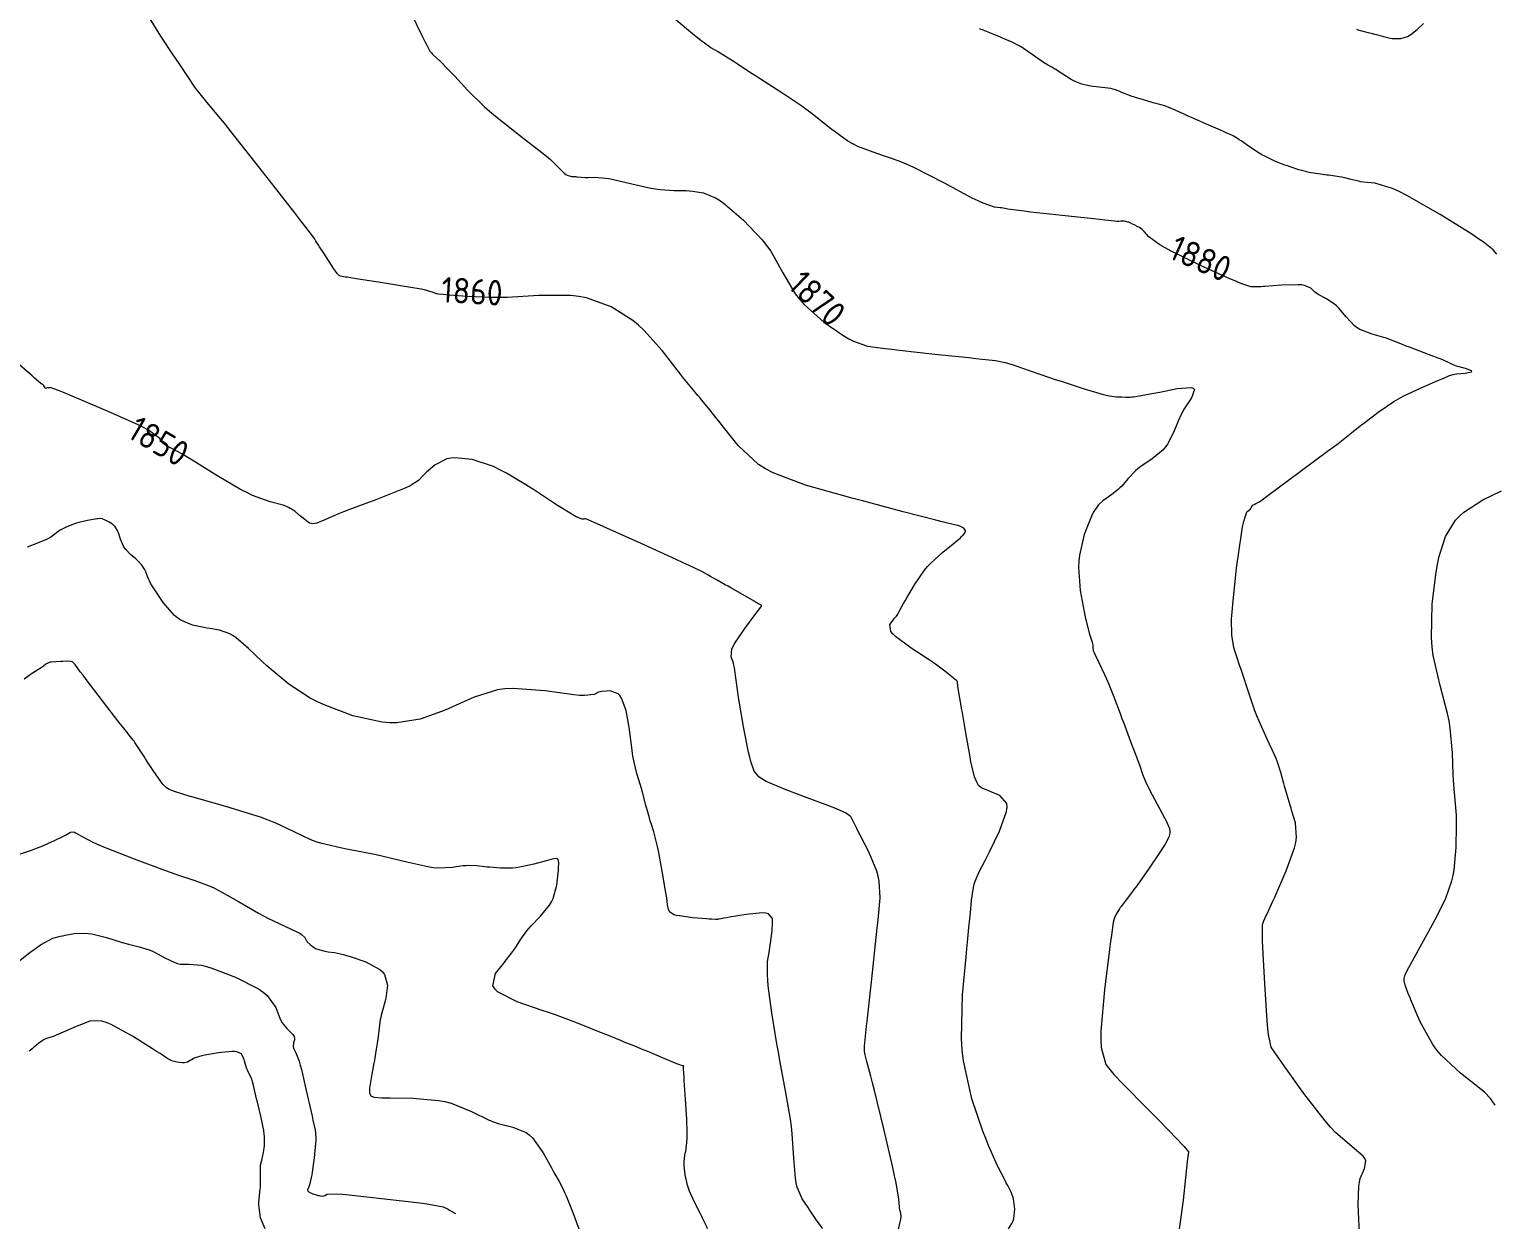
# Model space of a CAD drawing. Header units: millimetres. Extents: x 837477 to 838477, y 1189014 to 1191014.
# Drawn here: x 838137.9 to 838355.4, y 1189013.9 to 1189192 of the extents above; entities that cross this region are included whole.
import ezdxf

# ---------------------------------------------------------------- set-up
doc = ezdxf.new("R2010")
doc.units = ezdxf.units.MM
doc.header["$LTSCALE"] = 0.3
doc.layers.add('COTAS 10', color=252, linetype='Continuous', lineweight=9)
doc.styles.get("Standard").update_dxf_attribs({"font": 'isocp2.shx', "bigfont": '@extfont2.shx'})

msp = doc.modelspace()

# ---------------------------------------------------------------- linework, layer by layer
at = {"layer": 'COTAS 10'}
for points in [[(838283.254, 1189013.872), (838283.732, 1189014.626), (838283.902, 1189015.022), (838284.033, 1189015.412), (838284.186, 1189016.777), (838284.04, 1189017.971), (838283.983, 1189018.254), (838283.919, 1189018.516), (838283.627, 1189019.29), (838283.109, 1189020.28), (838282.903, 1189020.679), (838282.669, 1189021.131), (838281.597, 1189023.213), (838280.256, 1189026.219), (838279.852, 1189027.253), (838279.435, 1189028.376), (838277.812, 1189033.16), (838276.555, 1189038.787), (838276.368, 1189040.441), (838276.252, 1189042.136), (838276.416, 1189048.604), (838276.938, 1189054.237), (838277.048, 1189055.406), (838277.143, 1189056.406), (838277.36, 1189058.604), (838277.491, 1189059.888), (838277.532, 1189060.311), (838277.575, 1189060.764), (838277.745, 1189062.642), (838278.028, 1189064.546), (838278.142, 1189065.016), (838278.271, 1189065.46), (838278.865, 1189066.856), (838279.757, 1189068.531), (838280.073, 1189069.151), (838280.419, 1189069.84), (838281.919, 1189072.893), (838282.956, 1189075.837), (838283.01, 1189076.457), (838282.963, 1189076.992), (838281.952, 1189078.22), (838280.519, 1189078.801), (838280.207, 1189078.929), (838279.93, 1189079.042), (838279.236, 1189079.331), (838278.799, 1189079.7), (838278.685, 1189079.864), (838278.574, 1189080.055), (838278.199, 1189080.965), (838277.791, 1189082.578), (838277.659, 1189083.212), (838277.519, 1189083.927), (838276.943, 1189087.183), (838276.397, 1189090.453), (838276.275, 1189091.175), (838276.166, 1189091.819), (838275.878, 1189093.485), (838275.719, 1189094.422), (838275.691, 1189094.606), (838275.671, 1189094.757), (838275.654, 1189095.033), (838275.647, 1189095.108), (838275.633, 1189095.133), (838275.612, 1189095.16), (838275.493, 1189095.274), (838275.168, 1189095.54), (838275.019, 1189095.663), (838274.843, 1189095.807), (838273.993, 1189096.505), (838272.575, 1189097.561), (838272.041, 1189097.93), (838271.446, 1189098.333), (838268.788, 1189100.066), (838266.442, 1189101.792), (838266.044, 1189102.19), (838265.755, 1189102.553), (838265.618, 1189103.576), (838266.117, 1189104.255), (838266.228, 1189104.402), (838266.328, 1189104.531), (838266.591, 1189104.845), (838266.793, 1189105.115), (838266.855, 1189105.216), (838266.919, 1189105.327), (838267.173, 1189105.822), (838267.661, 1189106.731), (838267.874, 1189107.103), (838268.121, 1189107.527), (838269.291, 1189109.495), (838270.776, 1189111.642), (838271.221, 1189112.179), (838271.68, 1189112.692), (838273.461, 1189114.338), (838275.009, 1189115.569), (838275.322, 1189115.82), (838275.584, 1189116.033), (838276.112, 1189116.475), (838276.324, 1189116.689), (838276.387, 1189116.757), (838276.452, 1189116.828), (838276.702, 1189117.119), (838276.843, 1189117.426), (838276.84, 1189117.508), (838276.817, 1189117.589), (838276.582, 1189117.871), (838276.223, 1189118.1), (838276.122, 1189118.147), (838276.02, 1189118.188), (838275.649, 1189118.277), (838274.184, 1189118.618), (838273.394, 1189118.818), (838272.436, 1189119.063), (838267.585, 1189120.326), (838261.75, 1189121.879), (838260.172, 1189122.306), (838258.61, 1189122.732), (838253.103, 1189124.262), (838248.283, 1189126.09), (838247.154, 1189126.705), (838246.115, 1189127.366), (838243.103, 1189130.145), (838240.946, 1189132.878), (838240.446, 1189133.509), (838239.988, 1189134.087), (838238.682, 1189135.724), (838237.677, 1189136.959), (838237.409, 1189137.283), (838237.145, 1189137.6), (838236.228, 1189138.682), (838235.011, 1189140.168), (838234.558, 1189140.739), (838234.056, 1189141.381), (838231.822, 1189144.276), (838229.107, 1189147.308), (838228.301, 1189148.036), (838227.471, 1189148.714), (838224.276, 1189150.761), (838220.592, 1189152.072), (838219.453, 1189152.286), (838218.263, 1189152.436), (838213.786, 1189152.444), (838213.537, 1189152.444), (838208.826, 1189152.168), (838207.645, 1189152.14), (838206.518, 1189152.133), (838202.894, 1189152.282), (838200.245, 1189152.509), (838199.733, 1189152.552), (838199.317, 1189152.585), (838198.613, 1189152.632), (838198.426, 1189152.674), (838198.335, 1189152.705), (838198.228, 1189152.744), (838197.699, 1189152.955), (838196.544, 1189153.269), (838196.04, 1189153.373), (838195.458, 1189153.484), (838194.822, 1189153.591), (838192.693, 1189153.948), (838189.735, 1189154.411), (838189.031, 1189154.521), (838188.376, 1189154.624), (838186.427, 1189154.931), (838185.078, 1189155.144), (838184.801, 1189155.187), (838184.568, 1189155.223), (838184.075, 1189155.296), (838183.809, 1189155.462), (838183.717, 1189155.558), (838183.619, 1189155.674), (838183.198, 1189156.271), (838182.67, 1189157.093), (838182.504, 1189157.35), (838182.328, 1189157.621), (838181.618, 1189158.708), (838180.986, 1189159.673), (838180.859, 1189159.866), (838180.752, 1189160.027), (838180.541, 1189160.344), (838180.446, 1189160.494), (838180.413, 1189160.55), (838180.377, 1189160.612), (838180.222, 1189160.89), (838178.957, 1189162.58), (838178.221, 1189163.533), (838177.318, 1189164.696), (838172.663, 1189170.648), (838167.85, 1189176.754), (838166.847, 1189178.014), (838165.987, 1189179.087), (838164.07, 1189181.407), (838163.063, 1189182.619), (838162.776, 1189182.994), (838162.485, 1189183.386), (838161.407, 1189184.944), (838160.125, 1189186.88), (838159.706, 1189187.511), (838159.259, 1189188.183), (838157.416, 1189190.953), (838155.719, 1189193.694)], [(838194.519, 1189194.389), (838196.277, 1189190.845), (838196.614, 1189190.165), (838196.887, 1189189.614), (838197.331, 1189188.713), (838197.57, 1189188.46), (838197.714, 1189188.32), (838197.891, 1189188.148), (838198.809, 1189187.273), (838200.135, 1189185.955), (838200.569, 1189185.505), (838201.032, 1189185.018), (838202.948, 1189182.95), (838205.409, 1189180.515), (838206.217, 1189179.796), (838207.079, 1189179.059), (838210.646, 1189176.236), (838213.948, 1189173.687), (838214.643, 1189173.122), (838215.242, 1189172.618), (838216.613, 1189171.309), (838217.339, 1189170.573), (838217.532, 1189170.431), (838217.721, 1189170.315), (838218.376, 1189170.12), (838218.978, 1189170.09), (838219.134, 1189170.078), (838219.285, 1189170.065), (838219.794, 1189170.004), (838220.406, 1189169.96), (838220.623, 1189169.957), (838220.86, 1189169.958), (838221.886, 1189169.995), (838223.423, 1189169.888), (838223.983, 1189169.798), (838224.6, 1189169.682), (838227.313, 1189169.045), (838230.158, 1189168.401), (838230.859, 1189168.281), (838231.522, 1189168.185), (838233.601, 1189168.05), (838235.386, 1189168.011), (838235.864, 1189167.977), (838236.334, 1189167.932), (838237.971, 1189167.687), (838239.85, 1189166.877), (838240.472, 1189166.477), (838241.139, 1189166), (838243.919, 1189163.644), (838246.678, 1189160.708), (838247.333, 1189159.866), (838247.94, 1189159.011), (838248.445, 1189158.114), (838249.737, 1189155.819), (838251.575, 1189152.7), (838252.207, 1189151.893), (838252.894, 1189151.109), (838255.819, 1189148.477), (838258.802, 1189146.429), (838259.525, 1189146.013), (838260.203, 1189145.662), (838262.172, 1189144.979), (838262.282, 1189144.94), (838264.902, 1189144.578), (838265.922, 1189144.454), (838267.071, 1189144.319), (838272.282, 1189143.748), (838277.345, 1189143.211), (838278.4, 1189143.099), (838279.305, 1189143.003), (838281.319, 1189142.785), (838282.714, 1189142.49), (838283.229, 1189142.345), (838283.798, 1189142.172), (838286.319, 1189141.319), (838289.299, 1189140.281), (838290.159, 1189139.992), (838291.034, 1189139.701), (838294.317, 1189138.647), (838297.132, 1189137.807), (838297.712, 1189137.651), (838298.204, 1189137.53), (838299.259, 1189137.37), (838299.759, 1189137.405), (838299.902, 1189137.406), (838300.047, 1189137.403), (838300.586, 1189137.363), (838301.28, 1189137.356), (838301.523, 1189137.375), (838301.787, 1189137.402), (838302.924, 1189137.573), (838304.523, 1189137.874), (838305.078, 1189137.983), (838305.683, 1189138.104), (838308.271, 1189138.634), (838310.364, 1189138.785), (838310.655, 1189138.667), (838310.821, 1189138.48), (838310.379, 1189137.226), (838309.226, 1189135.441), (838308.943, 1189134.919), (838308.676, 1189134.385), (838307.843, 1189132.357), (838306.891, 1189130.436), (838306.549, 1189129.971), (838306.173, 1189129.534), (838304.53, 1189128.193), (838302.848, 1189127.034), (838302.447, 1189126.711), (838302.075, 1189126.388), (838300.964, 1189125.214), (838300.029, 1189124.139), (838299.768, 1189123.878), (838299.506, 1189123.632), (838298.551, 1189122.878), (838297.662, 1189122.252), (838297.441, 1189122.088), (838297.231, 1189121.927), (838296.564, 1189121.378), (838295.881, 1189120.382), (838295.66, 1189119.94), (838295.426, 1189119.425), (838294.469, 1189116.966), (838293.744, 1189113.908), (838293.656, 1189113.016), (838293.618, 1189112.104), (838293.887, 1189108.648), (838294.456, 1189105.476), (838294.606, 1189104.743), (838294.754, 1189104.073), (838295.259, 1189102.178), (838295.625, 1189100.963), (838295.685, 1189100.721), (838295.726, 1189100.521), (838295.723, 1189100.142), (838295.789, 1189099.738), (838295.873, 1189099.522), (838295.987, 1189099.262), (838296.634, 1189097.947), (838297.481, 1189096.184), (838297.72, 1189095.64), (838297.962, 1189095.073), (838298.849, 1189092.826), (838299.781, 1189090.353), (838300.05, 1189089.644), (838300.324, 1189088.923), (838301.352, 1189086.232), (838302.269, 1189083.803), (838302.473, 1189083.248), (838302.656, 1189082.745), (838303.133, 1189081.352), (838303.669, 1189080.025), (838303.888, 1189079.563), (838304.137, 1189079.06), (838305.295, 1189076.9), (838306.403, 1189074.869), (838306.621, 1189074.447), (838306.802, 1189074.086), (838307.136, 1189073.288), (838307.172, 1189072.852), (838307.165, 1189072.719), (838307.151, 1189072.58), (838307.036, 1189072.034), (838306.487, 1189070.969), (838306.198, 1189070.504), (838305.851, 1189069.965), (838304.101, 1189067.402), (838302.257, 1189064.797), (838301.849, 1189064.231), (838301.485, 1189063.733), (838300.545, 1189062.493), (838299.958, 1189061.737), (838299.817, 1189061.543), (838299.686, 1189061.355), (838299.292, 1189060.736), (838299.01, 1189060.17), (838298.949, 1189060.017), (838298.895, 1189059.865), (838298.766, 1189059.332), (838298.519, 1189057.48), (838298.392, 1189056.497), (838298.239, 1189055.311), (838297.474, 1189049.332), (838296.937, 1189043.185), (838296.928, 1189041.894), (838296.978, 1189040.781), (838297.665, 1189038.244), (838298.664, 1189037.014), (838298.913, 1189036.724), (838299.149, 1189036.456), (838299.899, 1189035.673), (838301.149, 1189034.434), (838301.7, 1189033.878), (838302.34, 1189033.23), (838305.394, 1189030.122), (838308.302, 1189027.12), (838308.85, 1189026.539), (838309.287, 1189026.067), (838309.94, 1189025.264), (838309.831, 1189024.618), (838309.788, 1189024.245), (838309.739, 1189023.788), (838309.518, 1189021.437), (838309.16, 1189018.131), (838309.026, 1189017.073), (838308.877, 1189015.954), (838308.573, 1189013.872)], [(838335.282, 1189013.872), (838335.262, 1189014.206), (838335.138, 1189017.472), (838335.247, 1189020.166), (838335.334, 1189020.773), (838335.447, 1189021.319), (838336.061, 1189022.792), (838336.251, 1189023.948), (838336.097, 1189024.295), (838335.853, 1189024.653), (838334.224, 1189026.045), (838331.777, 1189028.151), (838331.018, 1189028.96), (838330.223, 1189029.867), (838327.056, 1189033.959), (838324.246, 1189037.894), (838323.675, 1189038.702), (838323.195, 1189039.389), (838322.21, 1189040.85), (838321.823, 1189042.695), (838321.719, 1189043.623), (838321.617, 1189044.731), (838321.262, 1189050.24), (838320.998, 1189055.649), (838320.953, 1189056.695), (838320.921, 1189057.545), (838320.906, 1189058.984), (838320.983, 1189059.175), (838321.008, 1189059.239), (838321.035, 1189059.308), (838321.147, 1189059.595), (838321.325, 1189060.015), (838321.394, 1189060.167), (838321.471, 1189060.335), (838321.82, 1189061.074), (838322.471, 1189062.496), (838322.738, 1189063.095), (838323.042, 1189063.782), (838324.457, 1189067.007), (838325.679, 1189070.419), (838325.863, 1189071.224), (838325.98, 1189071.97), (838325.843, 1189074.158), (838325.301, 1189075.873), (838325.163, 1189076.32), (838325.03, 1189076.755), (838324.59, 1189078.225), (838324.2, 1189079.592), (838324.098, 1189079.962), (838323.998, 1189080.328), (838323.658, 1189081.623), (838323.149, 1189083.153), (838322.943, 1189083.669), (838322.708, 1189084.224), (838321.623, 1189086.561), (838320.414, 1189089.239), (838320.101, 1189090.008), (838319.798, 1189090.791), (838318.782, 1189093.72), (838317.943, 1189096.327), (838317.751, 1189096.907), (838317.577, 1189097.425), (838317.096, 1189098.782), (838316.761, 1189099.849), (838316.678, 1189100.184), (838316.601, 1189100.537), (838316.36, 1189101.955), (838316.344, 1189104.419), (838316.409, 1189105.432), (838316.503, 1189106.588), (838317.094, 1189111.955), (838317.805, 1189117.071), (838317.975, 1189118.069), (838318.134, 1189118.885), (838318.614, 1189120.32), (838318.95, 1189120.55), (838319.018, 1189120.605), (838319.076, 1189120.658), (838319.194, 1189120.819), (838319.255, 1189120.961), (838319.276, 1189121.002), (838319.3, 1189121.042), (838319.4, 1189121.193), (838319.552, 1189121.34), (838319.609, 1189121.379), (838319.671, 1189121.417), (838319.948, 1189121.548), (838320.249, 1189121.687), (838320.328, 1189121.731), (838320.403, 1189121.776), (838320.659, 1189121.956), (838321.737, 1189122.765), (838322.332, 1189123.207), (838323.056, 1189123.742), (838326.74, 1189126.462), (838330.588, 1189129.317), (838331.415, 1189129.937), (838332.139, 1189130.484), (838333.893, 1189131.844), (838335.192, 1189132.878), (838335.629, 1189133.219), (838336.1, 1189133.583), (838338.082, 1189135.097), (838340.416, 1189136.678), (838341.11, 1189137.085), (838341.825, 1189137.478), (838344.576, 1189138.787), (838346.961, 1189139.803), (838347.444, 1189140.01), (838347.85, 1189140.186), (838348.677, 1189140.558), (838349.237, 1189140.712), (838349.475, 1189140.751), (838349.748, 1189140.789), (838351.033, 1189140.913), (838351.958, 1189141.086), (838352.005, 1189141.154), (838351.96, 1189141.232), (838351.039, 1189141.586), (838349.747, 1189141.969), (838349.467, 1189142.063), (838349.221, 1189142.154), (838348.616, 1189142.439), (838347.814, 1189142.824), (838347.445, 1189142.976), (838347.012, 1189143.148), (838344.914, 1189143.936), (838342.737, 1189144.747), (838342.254, 1189144.933), (838341.822, 1189145.104), (838340.695, 1189145.582), (838339.675, 1189145.98), (838339.312, 1189146.099), (838338.914, 1189146.221), (838337.182, 1189146.696), (838335.4, 1189147.393), (838334.971, 1189147.655), (838334.569, 1189147.947), (838333.345, 1189149.251), (838332.248, 1189150.582), (838331.926, 1189150.891), (838331.595, 1189151.173), (838330.331, 1189151.978), (838329.188, 1189152.603), (838328.934, 1189152.772), (838328.705, 1189152.94), (838328.104, 1189153.531), (838327.178, 1189153.949), (838326.746, 1189154.008), (838326.237, 1189154.041), (838323.764, 1189153.954), (838321.258, 1189153.765), (838321.05, 1189153.753), (838320.729, 1189153.734), (838320.272, 1189153.713), (838319.216, 1189153.715), (838317.712, 1189154.242), (838316.972, 1189154.551), (838316.093, 1189154.932), (838311.748, 1189156.898), (838307.368, 1189159.031), (838306.467, 1189159.516), (838305.7, 1189159.956), (838304.052, 1189161.167), (838303.721, 1189161.542), (838303.375, 1189161.931), (838303.22, 1189162.09), (838303.079, 1189162.227), (838302.687, 1189162.529), (838302.345, 1189162.702), (838302.236, 1189162.757), (838302.119, 1189162.815), (838301.645, 1189163.05), (838301.18, 1189163.265), (838301.069, 1189163.31), (838300.965, 1189163.349), (838300.657, 1189163.44), (838300.388, 1189163.474), (838300.309, 1189163.477), (838300.229, 1189163.479), (838299.922, 1189163.462), (838299.586, 1189163.444), (838299.486, 1189163.443), (838299.384, 1189163.445), (838298.991, 1189163.47), (838297.548, 1189163.621), (838296.783, 1189163.704), (838295.86, 1189163.803), (838291.208, 1189164.308), (838286.511, 1189164.833), (838285.56, 1189164.945), (838284.761, 1189165.044), (838283.135, 1189165.279), (838282.444, 1189165.407), (838282.234, 1189165.437), (838282.015, 1189165.465), (838281.16, 1189165.547), (838279.465, 1189166.134), (838278.718, 1189166.48), (838277.85, 1189166.905), (838273.712, 1189169.105), (838269.183, 1189171.438), (838268.068, 1189171.948), (838267.014, 1189172.399), (838263.712, 1189173.535), (838260.882, 1189174.561), (838260.126, 1189174.943), (838259.381, 1189175.366), (838256.79, 1189177.247), (838254.133, 1189179.386), (838253.346, 1189179.972), (838252.537, 1189180.556), (838249.433, 1189182.642), (838246.415, 1189184.572), (838245.661, 1189185.057), (838244.943, 1189185.521), (838242.642, 1189187.016), (838240.836, 1189188.18), (838240.429, 1189188.434), (838240.062, 1189188.658), (838239.074, 1189189.222), (838237.563, 1189190.31), (838236.866, 1189190.865), (838236.049, 1189191.53), (838232.093, 1189194.848)], [(838355.688, 1189158.602), (838355.151, 1189159.216), (838353.677, 1189160.395), (838352.905, 1189160.922), (838351.974, 1189161.535), (838347.294, 1189164.47), (838342.335, 1189167.313), (838341.228, 1189167.867), (838340.236, 1189168.32), (838337.618, 1189169.117), (838335.939, 1189169.281), (838335.541, 1189169.337), (838335.171, 1189169.396), (838334.075, 1189169.645), (838333.157, 1189169.893), (838332.9, 1189169.951), (838332.642, 1189170.005), (838331.697, 1189170.162), (838330.734, 1189170.289), (838330.464, 1189170.324), (838330.192, 1189170.359), (838329.198, 1189170.484), (838328.146, 1189170.657), (838327.837, 1189170.722), (838327.521, 1189170.794), (838326.318, 1189171.116), (838325.011, 1189171.539), (838324.63, 1189171.674), (838324.24, 1189171.818), (838322.763, 1189172.403), (838321.254, 1189173.115), (838320.845, 1189173.338), (838320.439, 1189173.572), (838319.004, 1189174.513), (838317.758, 1189175.385), (838317.472, 1189175.576), (838317.21, 1189175.745), (838316.477, 1189176.176), (838315.54, 1189176.615), (838315.149, 1189176.789), (838314.702, 1189176.987), (838312.614, 1189177.895), (838310.409, 1189178.854), (838309.888, 1189179.085), (838309.406, 1189179.301), (838307.99, 1189179.953), (838306.933, 1189180.424), (838306.678, 1189180.524), (838306.439, 1189180.612), (838305.711, 1189180.821), (838304.955, 1189180.999), (838304.699, 1189181.067), (838304.422, 1189181.143), (838303.251, 1189181.484), (838302.103, 1189181.838), (838301.84, 1189181.921), (838301.601, 1189181.998), (838300.938, 1189182.223), (838300.431, 1189182.424), (838300.291, 1189182.485), (838300.15, 1189182.549), (838299.643, 1189182.801), (838298.951, 1189183.043), (838298.695, 1189183.101), (838298.41, 1189183.155), (838297.145, 1189183.317), (838295.8, 1189183.477), (838295.464, 1189183.529), (838295.145, 1189183.586), (838294.124, 1189183.819), (838293.13, 1189184.2), (838292.828, 1189184.349), (838292.514, 1189184.517), (838291.28, 1189185.282), (838290.139, 1189186.038), (838289.882, 1189186.201), (838289.652, 1189186.344), (838289.035, 1189186.691), (838288.409, 1189187.061), (838288.172, 1189187.218), (838287.909, 1189187.399), (838286.731, 1189188.248), (838285.449, 1189189.139), (838285.12, 1189189.346), (838284.803, 1189189.535), (838283.752, 1189190.074), (838282.688, 1189190.525), (838282.363, 1189190.659), (838282.024, 1189190.796), (838280.69, 1189191.322), (838279.461, 1189191.819), (838279.189, 1189191.937), (838278.945, 1189192.048)], [(838334.859, 1189191.998), (838335.065, 1189191.908), (838335.288, 1189191.824), (838336.229, 1189191.575), (838337.272, 1189191.342), (838337.56, 1189191.269), (838337.847, 1189191.192), (838338.879, 1189190.882), (838339.9, 1189190.639), (838340.181, 1189190.604), (838340.46, 1189190.582), (838341.462, 1189190.621), (838342.44, 1189190.902), (838342.705, 1189191.034), (838342.968, 1189191.189), (838343.895, 1189191.942), (838344.831, 1189192.818)], [(838266.908, 1189013.872), (838266.983, 1189014.175), (838267.244, 1189015.282), (838267.281, 1189015.517), (838267.302, 1189015.721), (838267.249, 1189016.197), (838267.108, 1189016.682), (838267.074, 1189016.891), (838267.042, 1189017.132), (838266.942, 1189018.273), (838266.548, 1189020.694), (838266.331, 1189021.742), (838266.066, 1189022.954), (838264.719, 1189028.697), (838263.325, 1189034.374), (838263.031, 1189035.545), (838262.776, 1189036.542), (838262.19, 1189038.697), (838261.941, 1189039.667), (838261.9, 1189039.918), (838261.87, 1189040.162), (838261.863, 1189040.976), (838262.07, 1189042.975), (838262.176, 1189043.965), (838262.302, 1189045.143), (838262.934, 1189050.976), (838263.593, 1189057.123), (838263.737, 1189058.499), (838263.864, 1189059.734), (838264.182, 1189063.02), (838264.05, 1189065.501), (838263.893, 1189066.229), (838263.684, 1189066.974), (838262.493, 1189069.813), (838261.209, 1189072.312), (838260.941, 1189072.844), (838260.711, 1189073.306), (838260.195, 1189074.394), (838259.855, 1189074.97), (838259.735, 1189075.11), (838259.604, 1189075.24), (838259.039, 1189075.64), (838257.779, 1189076.19), (838257.211, 1189076.416), (838256.547, 1189076.674), (838253.355, 1189077.872), (838250.1, 1189079.097), (838249.396, 1189079.372), (838248.777, 1189079.62), (838247.256, 1189080.282), (838246.397, 1189080.812), (838246.196, 1189080.975), (838246.011, 1189081.146), (838245.476, 1189081.825), (838244.982, 1189083.239), (838244.823, 1189083.873), (838244.653, 1189084.613), (838243.961, 1189088.161), (838243.317, 1189091.892), (838243.179, 1189092.747), (838243.058, 1189093.524), (838242.765, 1189095.69), (838242.549, 1189097.178), (838242.477, 1189097.528), (838242.399, 1189097.853), (838242.071, 1189098.801), (838242.158, 1189099.92), (838242.341, 1189100.351), (838242.593, 1189100.834), (838244.078, 1189103.018), (838245.641, 1189105.062), (838245.942, 1189105.457), (838246.186, 1189105.778), (838246.593, 1189106.322), (838246.602, 1189106.378), (838246.595, 1189106.392), (838246.584, 1189106.405), (838246.51, 1189106.447), (838246.039, 1189106.705), (838245.778, 1189106.854), (838245.46, 1189107.037), (838243.839, 1189107.977), (838242.037, 1189109.021), (838241.605, 1189109.27), (838241.202, 1189109.501), (838239.988, 1189110.188), (838239.015, 1189110.732), (838238.763, 1189110.871), (838238.52, 1189111.007), (838237.706, 1189111.458), (838235.859, 1189112.353), (838234.964, 1189112.768), (838233.903, 1189113.256), (838228.686, 1189115.621), (838223.6, 1189117.907), (838222.621, 1189118.345), (838221.828, 1189118.699), (838220.517, 1189119.27), (838220.41, 1189119.273), (838220.376, 1189119.268), (838220.341, 1189119.26), (838220.197, 1189119.213), (838219.931, 1189119.228), (838219.818, 1189119.26), (838219.688, 1189119.305), (838219.075, 1189119.566), (838217.66, 1189120.398), (838217.023, 1189120.802), (838216.281, 1189121.282), (838212.718, 1189123.643), (838208.738, 1189126.06), (838207.733, 1189126.576), (838206.77, 1189127.025), (838203.643, 1189128.09), (838201.061, 1189128.353), (838200.442, 1189128.295), (838199.865, 1189128.182), (838198.126, 1189127.301), (838196.855, 1189126.184), (838196.573, 1189125.921), (838196.322, 1189125.678), (838195.664, 1189124.97), (838194.412, 1189124.181), (838193.784, 1189123.888), (838193.036, 1189123.562), (838189.319, 1189122.116), (838185.419, 1189120.65), (838184.555, 1189120.312), (838183.784, 1189120.003), (838181.78, 1189119.13), (838180.577, 1189118.644), (838180.312, 1189118.578), (838180.076, 1189118.542), (838179.467, 1189118.66), (838179.069, 1189118.957), (838178.966, 1189119.035), (838178.866, 1189119.11), (838178.53, 1189119.363), (838178.15, 1189119.668), (838178.022, 1189119.777), (838177.883, 1189119.896), (838177.303, 1189120.411), (838176.348, 1189120.982), (838175.974, 1189121.135), (838175.553, 1189121.287), (838173.636, 1189121.819), (838171.031, 1189122.757), (838170.176, 1189123.165), (838169.262, 1189123.637), (838165.977, 1189125.584), (838165.479, 1189125.878), (838161.944, 1189128.09), (838161.187, 1189128.545), (838160.525, 1189128.931), (838158.937, 1189129.753), (838158.094, 1189130.205), (838157.902, 1189130.358), (838157.729, 1189130.522), (838157.253, 1189131.215), (838155.756, 1189132.346), (838154.938, 1189132.787), (838153.946, 1189133.284), (838149.607, 1189135.226), (838148.907, 1189135.538), (838143.932, 1189137.63), (838142.979, 1189138.023), (838142.212, 1189138.336), (838140.977, 1189138.794), (838140.921, 1189138.748), (838140.898, 1189138.742), (838140.871, 1189138.739), (838140.743, 1189138.755), (838140.608, 1189138.762), (838140.577, 1189138.755), (838140.547, 1189138.743), (838140.461, 1189138.665), (838140.372, 1189138.634), (838140.342, 1189138.651), (838140.308, 1189138.68), (838140.165, 1189138.88), (838140.02, 1189139.102), (838139.986, 1189139.145), (838139.955, 1189139.18), (838139.862, 1189139.24), (838139.736, 1189139.304), (838139.682, 1189139.342), (838139.621, 1189139.388), (838139.335, 1189139.625), (838138.635, 1189140.237), (838138.312, 1189140.519), (838137.934, 1189140.849), (838136.105, 1189142.45)], [(838355.465, 1189032.22), (838354.792, 1189033.22), (838353.869, 1189034.132), (838353.423, 1189034.511), (838352.896, 1189034.944), (838350.307, 1189036.965), (838347.491, 1189039.582), (838346.821, 1189040.392), (838346.198, 1189041.239), (838344.342, 1189044.604), (838343.056, 1189047.63), (838342.792, 1189048.262), (838342.568, 1189048.805), (838342.092, 1189050.027), (838341.965, 1189050.659), (838341.962, 1189050.83), (838341.972, 1189051), (838342.121, 1189051.601), (838342.645, 1189052.662), (838342.891, 1189053.123), (838343.181, 1189053.655), (838344.593, 1189056.178), (838346.17, 1189059.041), (838346.564, 1189059.787), (838346.94, 1189060.514), (838348.142, 1189062.971), (838349.036, 1189065.541), (838349.218, 1189066.339), (838349.371, 1189067.173), (838349.684, 1189070.498), (838349.735, 1189073.746), (838349.724, 1189074.533), (838349.7, 1189075.27), (838349.522, 1189077.527), (838349.308, 1189079.778), (838349.261, 1189080.512), (838349.221, 1189081.295), (838349.123, 1189084.522), (838348.806, 1189088.211), (838348.627, 1189089.284), (838348.41, 1189090.379), (838347.297, 1189094.522), (838346.283, 1189098.994), (838346.128, 1189100.296), (838346.027, 1189101.626), (838346.113, 1189106.662), (838346.681, 1189111.369), (838346.883, 1189112.493), (838347.105, 1189113.538), (838348.067, 1189116.662), (838349.583, 1189119.086), (838350.153, 1189119.69), (838350.789, 1189120.264), (838353.628, 1189122.097), (838356.401, 1189123.428)], [(838255.625, 1189013.872), (838255.551, 1189013.98), (838255.413, 1189014.182), (838254.751, 1189015.147), (838253.941, 1189016.332), (838253.71, 1189016.673), (838253.476, 1189017.018), (838252.606, 1189018.309), (838251.875, 1189020.044), (838251.728, 1189020.669), (838251.606, 1189021.358), (838251.366, 1189024.369), (838251.13, 1189027.984), (838251.01, 1189029.053), (838250.866, 1189030.152), (838250.147, 1189034.369), (838249.303, 1189038.824), (838249.08, 1189040.073), (838248.861, 1189041.329), (838248.109, 1189045.923), (838247.573, 1189049.915), (838247.491, 1189050.792), (838247.438, 1189051.57), (838247.485, 1189053.554), (838247.707, 1189054.887), (838247.764, 1189055.255), (838247.819, 1189055.622), (838248.003, 1189056.943), (838248.137, 1189058.201), (838248.161, 1189058.528), (838248.179, 1189058.847), (838248.197, 1189059.921), (838247.588, 1189060.635), (838247.21, 1189060.725), (838246.742, 1189060.769), (838244.3, 1189060.541), (838241.836, 1189060.112), (838241.356, 1189060.029), (838240.962, 1189059.962), (838240.267, 1189059.849), (838240.156, 1189059.836), (838240.131, 1189059.831), (838240.107, 1189059.826), (838240.043, 1189059.805), (838239.969, 1189059.785), (838239.94, 1189059.781), (838239.907, 1189059.778), (838239.759, 1189059.77), (838239.139, 1189059.81), (838238.809, 1189059.838), (838238.411, 1189059.871), (838236.4, 1189060.051), (838234.378, 1189060.315), (838233.972, 1189060.402), (838233.632, 1189060.495), (838232.963, 1189060.882), (838232.77, 1189061.307), (838232.732, 1189061.424), (838232.7, 1189061.541), (838232.639, 1189061.961), (838232.505, 1189062.981), (838232.427, 1189063.476), (838232.332, 1189064.063), (838231.84, 1189066.952), (838231.28, 1189069.969), (838231.142, 1189070.637), (838231.011, 1189071.233), (838230.597, 1189072.78), (838230.195, 1189074.042), (838230.071, 1189074.457), (838229.941, 1189074.901), (838229.427, 1189076.744), (838228.888, 1189078.702), (838228.742, 1189079.219), (838228.597, 1189079.725), (838228.088, 1189081.461), (838227.658, 1189083.126), (838227.563, 1189083.587), (838227.48, 1189084.049), (838227.265, 1189085.715), (838227.053, 1189087.51), (838226.971, 1189088.053), (838226.879, 1189088.615), (838226.463, 1189090.808), (838225.808, 1189092.671), (838225.566, 1189093.024), (838225.297, 1189093.307), (838224.108, 1189093.742), (838222.914, 1189093.644), (838222.643, 1189093.59), (838222.397, 1189093.525), (838221.722, 1189093.196), (838220.297, 1189093.031), (838219.578, 1189093.07), (838218.718, 1189093.144), (838214.44, 1189093.719), (838209.662, 1189094.075), (838208.487, 1189094.012), (838207.377, 1189093.88), (838203.902, 1189092.818), (838200.817, 1189091.39), (838199.953, 1189091.027), (838199.084, 1189090.677), (838195.909, 1189089.53), (838192.426, 1189088.967), (838191.364, 1189088.985), (838190.258, 1189089.079), (838185.909, 1189090.046), (838181.641, 1189091.652), (838180.587, 1189092.149), (838179.587, 1189092.669), (838176.437, 1189094.732), (838173.817, 1189096.89), (838173.151, 1189097.469), (838172.512, 1189098.039), (838170.418, 1189100.033), (838168.593, 1189101.632), (838168.123, 1189101.953), (838167.668, 1189102.223), (838166.15, 1189102.76), (838164.669, 1189102.987), (838164.238, 1189103.061), (838163.796, 1189103.141), (838162.123, 1189103.469), (838160.402, 1189104.211), (838159.93, 1189104.551), (838159.461, 1189104.949), (838157.784, 1189106.874), (838156.412, 1189108.87), (838156.134, 1189109.313), (838155.902, 1189109.708), (838155.433, 1189110.74), (838155.198, 1189111.433), (838155.112, 1189111.614), (838155.018, 1189111.791), (838154.603, 1189112.393), (838154.061, 1189112.984), (838153.886, 1189113.154), (838153.7, 1189113.327), (838152.94, 1189113.973), (838152.205, 1189114.724), (838152.035, 1189114.963), (838151.88, 1189115.215), (838151.441, 1189116.238), (838151.129, 1189117.177), (838151.053, 1189117.376), (838150.982, 1189117.549), (838150.764, 1189117.955), (838150.569, 1189118.178), (838150.512, 1189118.235), (838150.453, 1189118.29), (838150.231, 1189118.473), (838150.007, 1189118.631), (838149.948, 1189118.67), (838149.889, 1189118.707), (838149.686, 1189118.826), (838149.474, 1189118.937), (838149.409, 1189118.97), (838149.343, 1189119.003), (838149.08, 1189119.128), (838148.825, 1189119.236), (838148.762, 1189119.258), (838148.702, 1189119.277), (838148.516, 1189119.318), (838148.116, 1189119.285), (838147.922, 1189119.257), (838147.691, 1189119.222), (838146.556, 1189119.029), (838145.25, 1189118.739), (838144.912, 1189118.643), (838144.584, 1189118.54), (838143.484, 1189118.111), (838142.583, 1189117.65), (838142.381, 1189117.528), (838142.198, 1189117.407), (838141.708, 1189116.99), (838141.092, 1189116.543), (838140.894, 1189116.438), (838140.83, 1189116.404), (838140.528, 1189116.258), (838139.111, 1189115.678), (838137.58, 1189115.089)], [(838238.573, 1189013.872), (838238.395, 1189014.241), (838237.872, 1189015.327), (838237.693, 1189015.689), (838237.499, 1189016.078), (838236.675, 1189017.703), (838235.891, 1189019.438), (838235.723, 1189019.895), (838235.576, 1189020.343), (838235.222, 1189021.878), (838235.086, 1189023.217), (838235.078, 1189023.541), (838235.081, 1189023.846), (838235.197, 1189024.776), (838235.366, 1189025.644), (838235.403, 1189025.908), (838235.435, 1189026.182), (838235.518, 1189027.261), (838235.517, 1189028.853), (838235.497, 1189029.452), (838235.468, 1189030.119), (838235.294, 1189033.098), (838235.107, 1189035.889), (838235.072, 1189036.437), (838235.042, 1189036.887), (838234.993, 1189037.703), (838234.993, 1189037.858), (838234.995, 1189037.892), (838234.998, 1189037.922), (838235.015, 1189037.996), (838235.025, 1189038.035), (838235.025, 1189038.043), (838235.022, 1189038.049), (838234.999, 1189038.06), (838234.951, 1189038.062), (838234.933, 1189038.063), (838234.913, 1189038.064), (838234.824, 1189038.066), (838234.311, 1189038.25), (838234.024, 1189038.365), (838233.675, 1189038.508), (838231.89, 1189039.254), (838229.924, 1189040.079), (838229.459, 1189040.272), (838229.03, 1189040.45), (838227.768, 1189040.961), (838226.581, 1189041.438), (838226.199, 1189041.593), (838225.793, 1189041.758), (838224.134, 1189042.439), (838222.186, 1189043.227), (838221.599, 1189043.46), (838220.991, 1189043.699), (838218.622, 1189044.617), (838215.826, 1189045.655), (838214.948, 1189045.97), (838214.026, 1189046.296), (838210.323, 1189047.576), (838207.399, 1189049.041), (838206.969, 1189049.484), (838206.703, 1189049.945), (838207.113, 1189051.744), (838208.376, 1189053.37), (838208.648, 1189053.721), (838208.887, 1189054.029), (838209.472, 1189054.78), (838209.906, 1189055.383), (838210.05, 1189055.598), (838210.204, 1189055.833), (838210.849, 1189056.852), (838211.734, 1189058.078), (838212.04, 1189058.444), (838212.372, 1189058.82), (838213.792, 1189060.272), (838215.125, 1189061.905), (838215.403, 1189062.395), (838215.642, 1189062.901), (838216.173, 1189064.867), (838216.385, 1189066.646), (838216.421, 1189067.034), (838216.449, 1189067.377), (838216.468, 1189068.239), (838216.37, 1189068.679), (838216.324, 1189068.756), (838216.268, 1189068.813), (838215.996, 1189068.855), (838215.302, 1189068.672), (838214.981, 1189068.587), (838214.604, 1189068.487), (838212.776, 1189067.999), (838210.682, 1189067.551), (838210.137, 1189067.477), (838209.607, 1189067.423), (838207.821, 1189067.406), (838206.254, 1189067.532), (838205.863, 1189067.569), (838205.49, 1189067.606), (838204.295, 1189067.744), (838203.082, 1189067.793), (838202.697, 1189067.774), (838202.29, 1189067.74), (838200.644, 1189067.499), (838198.527, 1189067.415), (838197.823, 1189067.48), (838197.069, 1189067.583), (838193.92, 1189068.274), (838190.394, 1189069.155), (838189.402, 1189069.378), (838188.403, 1189069.592), (838184.738, 1189070.287), (838181.329, 1189071.057), (838180.492, 1189071.317), (838179.702, 1189071.598), (838177.232, 1189072.782), (838174.38, 1189074.156), (838173.348, 1189074.556), (838172.212, 1189074.965), (838167.232, 1189076.515), (838162.572, 1189077.845), (838161.637, 1189078.117), (838160.855, 1189078.346), (838159.315, 1189078.824), (838158.816, 1189079.034), (838158.691, 1189079.094), (838158.572, 1189079.156), (838158.191, 1189079.386), (838157.706, 1189079.895), (838157.522, 1189080.131), (838157.316, 1189080.41), (838156.39, 1189081.762), (838155.401, 1189083.27), (838155.155, 1189083.646), (838154.921, 1189084.005), (838154.177, 1189085.155), (838153.582, 1189086.054), (838153.441, 1189086.255), (838153.311, 1189086.436), (838152.93, 1189086.917), (838152.101, 1189087.945), (838151.69, 1189088.47), (838151.199, 1189089.1), (838148.769, 1189092.243), (838146.352, 1189095.402), (838145.869, 1189096.041), (838145.468, 1189096.579), (838144.691, 1189097.672), (838144.365, 1189098.004), (838144.247, 1189098.062), (838144.118, 1189098.106), (838143.55, 1189098.14), (838142.891, 1189098.092), (838142.704, 1189098.083), (838142.514, 1189098.076), (838141.812, 1189098.067), (838141.155, 1189098.01), (838140.994, 1189097.972), (838140.843, 1189097.925), (838140.373, 1189097.675), (838140.013, 1189097.407), (838139.931, 1189097.349), (838139.857, 1189097.298), (838139.65, 1189097.168), (838138.542, 1189096.443), (838137.899, 1189096.017), (838137.111, 1189095.492)], [(838135.022, 1189069.015), (838138.216, 1189070.102), (838138.964, 1189070.377), (838139.653, 1189070.641), (838141.65, 1189071.501), (838142.994, 1189072.173), (838143.272, 1189072.319), (838143.509, 1189072.448), (838144.025, 1189072.766), (838144.422, 1189072.795), (838144.585, 1189072.74), (838144.77, 1189072.659), (838145.629, 1189072.139), (838147.442, 1189071.199), (838148.229, 1189070.853), (838149.139, 1189070.469), (838153.457, 1189068.772), (838157.954, 1189067.105), (838158.977, 1189066.74), (838159.905, 1189066.417), (838162.452, 1189065.599), (838164.615, 1189064.786), (838165.3, 1189064.465), (838166.021, 1189064.103), (838168.938, 1189062.452), (838171.913, 1189060.724), (838172.671, 1189060.314), (838173.402, 1189059.933), (838175.806, 1189058.804), (838177.616, 1189057.974), (838177.972, 1189057.783), (838178.265, 1189057.607), (838178.799, 1189057.111), (838178.99, 1189056.712), (838179.068, 1189056.598), (838179.156, 1189056.483), (838179.56, 1189056.055), (838180.074, 1189055.667), (838180.23, 1189055.577), (838180.393, 1189055.495), (838181.032, 1189055.26), (838181.775, 1189055.089), (838182.004, 1189055.046), (838182.242, 1189055.006), (838183.185, 1189054.878), (838184.513, 1189054.595), (838184.994, 1189054.456), (838185.525, 1189054.291), (838187.849, 1189053.479), (838189.948, 1189052.353), (838190.336, 1189051.99), (838190.64, 1189051.606), (838191.04, 1189050.033), (838190.856, 1189048.463), (838190.792, 1189048.08), (838190.722, 1189047.719), (838190.422, 1189046.604), (838190.125, 1189045.568), (838190.056, 1189045.258), (838189.994, 1189044.938), (838189.818, 1189043.695), (838189.671, 1189042.41), (838189.627, 1189042.063), (838189.58, 1189041.721), (838189.4, 1189040.515), (838189.181, 1189039.23), (838189.111, 1189038.837), (838189.036, 1189038.428), (838188.729, 1189036.818), (838188.473, 1189035.352), (838188.431, 1189035.034), (838188.4, 1189034.754), (838188.392, 1189034.064), (838188.538, 1189033.693), (838188.605, 1189033.616), (838188.684, 1189033.549), (838189.066, 1189033.397), (838190.228, 1189033.326), (838190.799, 1189033.31), (838191.477, 1189033.295), (838194.826, 1189033.254), (838198.624, 1189032.931), (838199.585, 1189032.739), (838200.508, 1189032.502), (838203.516, 1189031.274), (838206.135, 1189029.992), (838206.813, 1189029.72), (838207.47, 1189029.484), (838209.674, 1189028.936), (838211.618, 1189028.167), (838212.112, 1189027.793), (838212.587, 1189027.348), (838214.143, 1189025.162), (838215.384, 1189022.895), (838215.66, 1189022.401), (838215.907, 1189021.964), (838216.555, 1189020.867), (838217.143, 1189019.727), (838217.352, 1189019.262), (838217.58, 1189018.734), (838218.57, 1189016.288), (838219.465, 1189013.872)], [(838133.93, 1189051.679), (838137.964, 1189054.862), (838138.827, 1189055.494), (838139.579, 1189056.018), (838141.377, 1189057.012), (838142.518, 1189057.295), (838142.856, 1189057.371), (838143.204, 1189057.446), (838144.542, 1189057.709), (838146.133, 1189057.77), (838146.641, 1189057.719), (838147.179, 1189057.637), (838149.364, 1189057.093), (838151.554, 1189056.437), (838152.095, 1189056.285), (838152.607, 1189056.145), (838154.221, 1189055.747), (838155.672, 1189055.305), (838156.083, 1189055.137), (838156.497, 1189054.95), (838158.022, 1189054.112), (838159.519, 1189053.378), (838159.916, 1189053.256), (838160.304, 1189053.169), (838161.64, 1189053.151), (838163.476, 1189052.982), (838164.18, 1189052.801), (838164.968, 1189052.562), (838168.517, 1189051.212), (838171.926, 1189049.47), (838172.625, 1189048.984), (838173.219, 1189048.496), (838174.477, 1189046.717), (838175.075, 1189045.147), (838175.251, 1189044.79), (838175.432, 1189044.466), (838176.123, 1189043.579), (838176.726, 1189042.997), (838176.851, 1189042.867), (838176.957, 1189042.749), (838177.189, 1189042.433), (838177.249, 1189042.142), (838177.247, 1189042.04), (838177.236, 1189041.928), (838177.13, 1189041.448), (838177.082, 1189040.891), (838177.108, 1189040.731), (838177.152, 1189040.569), (838177.451, 1189039.965), (838177.94, 1189038.735), (838178.103, 1189038.179), (838178.279, 1189037.529), (838179.013, 1189034.404), (838179.708, 1189031.236), (838179.858, 1189030.56), (838179.99, 1189029.971), (838180.316, 1189028.57), (838180.42, 1189027.419), (838180.412, 1189026.989), (838180.389, 1189026.509), (838180.172, 1189024.372), (838179.879, 1189022.292), (838179.807, 1189021.848), (838179.739, 1189021.462), (838179.528, 1189020.542), (838179.361, 1189020.07), (838179.321, 1189019.965), (838179.284, 1189019.871), (838179.174, 1189019.626), (838179.241, 1189019.436), (838179.316, 1189019.377), (838179.415, 1189019.316), (838179.978, 1189019.07), (838180.623, 1189018.856), (838180.775, 1189018.814), (838180.914, 1189018.779), (838181.319, 1189018.718), (838181.635, 1189018.754), (838181.717, 1189018.781), (838181.798, 1189018.814), (838182.075, 1189018.997), (838183.543, 1189019.035), (838184.375, 1189018.977), (838185.391, 1189018.89), (838190.6, 1189018.332), (838195.841, 1189017.692), (838196.877, 1189017.553), (838197.734, 1189017.432), (838199.332, 1189017.134), (838199.867, 1189016.863), (838200.054, 1189016.759), (838200.257, 1189016.641), (838201.132, 1189016.111)], [(838172.89, 1189013.872), (838172.213, 1189015.464), (838171.993, 1189017.03), (838171.967, 1189017.404), (838171.956, 1189017.752), (838172.041, 1189018.791), (838172.177, 1189019.747), (838172.197, 1189020.043), (838172.211, 1189020.352), (838172.199, 1189021.579), (838172.192, 1189022.756), (838172.208, 1189023.032), (838172.232, 1189023.287), (838172.387, 1189024.033), (838172.58, 1189024.731), (838172.629, 1189024.957), (838172.675, 1189025.197), (838172.828, 1189026.18), (838172.826, 1189027.506), (838172.776, 1189027.961), (838172.703, 1189028.455), (838172.26, 1189030.559), (838171.744, 1189032.661), (838171.626, 1189033.154), (838171.518, 1189033.609), (838171.216, 1189034.929), (838170.977, 1189035.868), (838170.909, 1189036.081), (838170.839, 1189036.275), (838170.579, 1189036.808), (838170.327, 1189037.277), (838170.262, 1189037.43), (838170.199, 1189037.594), (838169.989, 1189038.273), (838169.779, 1189038.966), (838169.716, 1189039.139), (838169.65, 1189039.304), (838169.395, 1189039.832), (838168.704, 1189040.142), (838168.363, 1189040.17), (838167.958, 1189040.173), (838165.955, 1189039.973), (838163.928, 1189039.632), (838163.507, 1189039.546), (838163.147, 1189039.464), (838162.355, 1189039.198), (838161.968, 1189038.962), (838161.863, 1189038.899), (838161.76, 1189038.837), (838161.396, 1189038.623), (838160.939, 1189038.492), (838160.778, 1189038.483), (838160.601, 1189038.486), (838159.836, 1189038.595), (838159.073, 1189038.801), (838158.898, 1189038.865), (838158.738, 1189038.932), (838158.291, 1189039.198), (838157.302, 1189039.873), (838156.8, 1189040.196), (838156.199, 1189040.58), (838153.208, 1189042.461), (838150.039, 1189044.19), (838149.327, 1189044.478), (838148.687, 1189044.683), (838146.973, 1189044.735), (838145.649, 1189044.204), (838145.256, 1189044.042), (838144.85, 1189043.873), (838143.287, 1189043.206), (838141.877, 1189042.611), (838141.568, 1189042.486), (838141.294, 1189042.38), (838140.597, 1189042.14), (838140.11, 1189041.948), (838139.969, 1189041.872), (838139.824, 1189041.786), (838139.278, 1189041.389), (838138.785, 1189040.983), (838138.674, 1189040.89), (838138.574, 1189040.805), (838138.307, 1189040.572), (838138.004, 1189040.34), (838137.883, 1189040.256)]]:
    msp.add_lwpolyline(points, dxfattribs=at)

# ---------------------------------------------------------------- texts
at = {"layer": 'COTAS 10', "char_height": 3.8, "attachment_point": 7}
for s, insert, rotation in [('1880', (838306.763, 1189158.091), 335.80178), ('1860', (838198.949, 1189151.437), 356.54206), ('1870', (838250.267, 1189153.741), 316.26564), ('1850', (838152.214, 1189131.485), 329.5078)]:
    msp.add_mtext(s, dxfattribs=dict(at, insert=insert, rotation=rotation))

doc.saveas('drawing.dxf')
